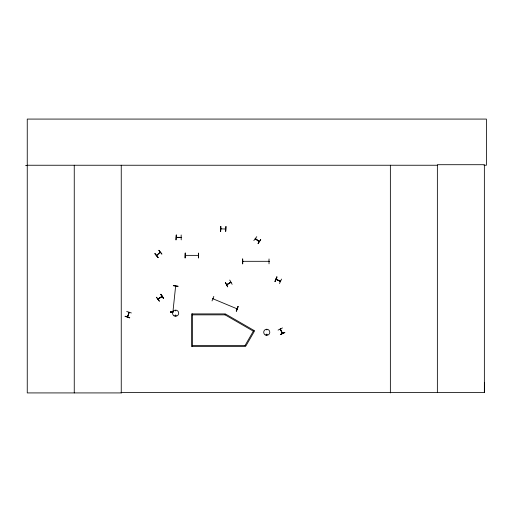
<?xml version="1.0" encoding="UTF-8"?>
<svg xmlns="http://www.w3.org/2000/svg" width="512" height="512" viewBox="0 0 512 512"><rect width="100%" height="100%" fill="white"/><g stroke="black" fill="none" stroke-linecap="round" stroke-linejoin="round"><path stroke-width="0.77" d="M484.006 165.242L486.4 165.242L486.4 119.078L27.251 119.078L27.251 392.922L121.318 392.922L121.254 392.384L484.358 392.384L484.429 382.483M170.554 311.872L172.614 312.346L170.528 312.115M172.896 312.032L172.96 311.558M172.634 312.141L170.547 311.936C171.77 313.306 173.83 310.989 172.909 312.051L175.642 286.048M173.082 312.064L173.146 311.68M175.578 286.522L175.616 286.054L175.821 286.509M157.984 299.021L162.061 296.314M158.118 299.136L162.182 296.499L158.054 298.944M128.934 312.237L128.768 312.646M129.114 312.403L127.59 316.954L129.101 312.262M175.36 310.579C175.878 311.622 175.904 309.683 175.386 310.714M175.162 315.354C175.942 317.197 176.314 313.888 175.181 315.475M266.496 329.658L266.944 329.914L266.63 329.517M266.278 334.554C267.514 333.12 267.014 335.968 266.33 334.669M230.912 282.323L226.707 284.73L230.803 282.144M198.086 255.373L185.466 255.366M125.056 316.384L129.702 317.92M126.694 311.488L131.354 312.973M160.23 252.243L156.595 255.366M212.026 300.915L213.824 296.365M213.434 298.739L212.986 298.573M237.158 308.685L236.768 308.467M236.429 311.117L238.054 306.496L236.448 311.13M236.205 311.027L238.086 306.515M266.464 334.387C266.726 335.693 267.386 333.766 266.547 334.349M280.454 329.075L282.573 333.318L282.419 332.96M276.832 276.922L275.027 281.478L276.806 276.909M274.963 281.446L277.05 277.018M276.499 279.552L276.077 279.174M279.488 283.514L281.568 279.085M127.494 316.397L127.379 316.877M127.571 316.928L129.082 312.339M269.011 261.478L268.461 261.312L269.005 261.312M176.269 237.338L181.062 237.555M225.69 229.062L220.8 228.813L221.229 229.062M253.811 330.342L245.088 345.446L245.914 345.926L254.63 330.822L225.555 314.035L225.082 314.854L192.461 314.854M280.198 329.107L282.349 333.376M253.837 240.557L256.787 236.659M175.872 315.622C174.547 316.064 176.25 314.426 175.763 315.731M242.81 261.312L268.954 261.312L268.57 261.51M242.861 261.312L243.283 261.286M225.235 228.813L225.677 228.838M230.893 282.368L226.733 284.774M156.685 255.648L160.141 252.294M160.755 294.349L163.456 298.426M159.379 301.126L156.448 297.203L159.322 301.165M232.141 284.32L229.747 280.051M278.08 330.099L282.47 327.936M284.819 332.531L280.339 334.515L284.813 332.512M280.358 334.547L284.71 332.32M276.122 279.194L280.486 281.184L280.045 281.197M255.418 238.579L259.232 241.395M259.155 241.619L255.264 238.675M268.909 261.504L268.48 261.51M198.47 257.92L198.458 253.024L198.368 257.92M242.522 258.95L242.573 263.846M243.302 261.478L242.822 261.504M269.024 263.84L269.024 258.95M25.6 165.434L27.251 165.427M27.251 165.242L437.363 165.242M181.165 234.976L181.197 239.866M176.32 237.338L181.165 237.338M192.461 345.574L245.306 345.574L245.306 346.528L191.507 346.528L191.507 313.907L225.082 313.907L225.082 314.854L253.331 331.168M173.318 285.568L178.163 286.291L173.299 285.747M213.094 298.592L213.446 298.758M280.346 281.363L276.077 279.418M280.39 329.056L280.589 329.389M282.4 333.389L280.205 329.069M125.12 316.192L129.76 317.747M236.64 308.653L237.05 308.819L213.011 298.79M275.968 279.373L280.448 281.414M255.2 238.765L259.181 241.664M154.944 253.734L158.189 257.395M160.96 294.208L163.667 298.285M242.726 258.95L242.758 263.84M484.358 392.384L484.358 164.71L437.363 164.71L437.363 392.384M390.362 165.242L390.362 392.922M220.749 226.477L220.717 231.373M192.461 313.907L192.461 346.528M121.248 165.242L121.248 392.922M74.253 165.242L74.253 392.922M260.723 239.59L258.003 243.667L260.71 239.584M154.995 253.69L158.01 257.555L154.995 253.69M158.88 250.291L161.926 254.131L158.861 250.304M225.453 282.528L227.686 286.893L225.427 282.547M185.222 253.024L185.101 257.92L185.222 253.024M220.787 226.477L220.512 231.373L220.787 226.477M225.952 226.477L225.709 231.373L225.952 226.477M176.269 234.976L176 239.866L176.269 234.976M163.514 298.387L160.813 294.31L163.488 298.406M265.229 334.912A3.053 3.053 0 0 0 269.805 332.269A3.053 3.053 0 0 0 265.229 329.626A3.053 3.053 0 0 0 265.229 334.912M174.074 315.866A3.098 3.098 0 0 0 178.714 313.19A3.098 3.098 0 0 0 174.074 310.509A3.098 3.098 0 0 0 174.074 315.866"/></g></svg>
